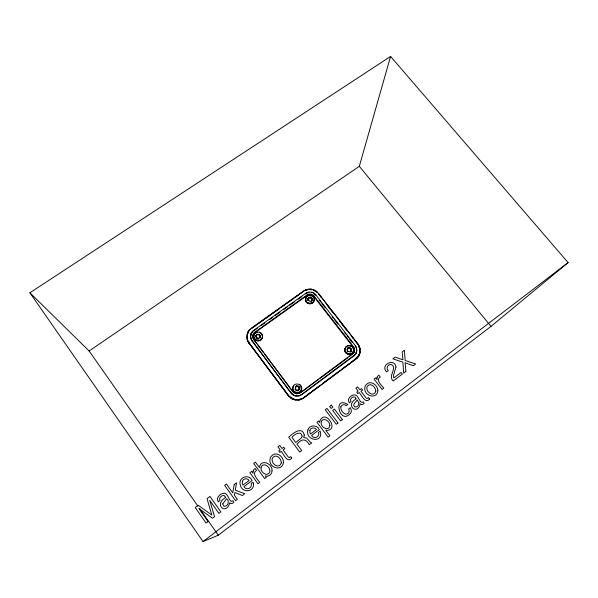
<?xml version="1.0" encoding="UTF-8"?>
<svg xmlns="http://www.w3.org/2000/svg" width="598" height="598" viewBox="0 0 598 598"><rect width="100%" height="100%" fill="white"/><g stroke="black" fill="none" stroke-linecap="round" stroke-linejoin="round"><path stroke-width="0.9" d="M259.741 340.681L261.565 338.887L262.477 336.861C262.537 342.273 253.552 342.101 253.799 336.689L254.083 338.266M259.913 332.832L259.921 332.324C256.834 330.896 253.096 333.834 253.814 337.182M314.122 299.321L314.114 300.405C315.894 294.971 306.482 292.863 305.757 298.544C304.008 304.382 314.114 305.967 314.264 299.815M308.037 298.888L307.664 299.553L308.179 298.402C311.61 308.127 314.1 290.86 307.664 299.553L308.037 299.389L307.806 300.652L308.164 299.875M305.623 300.211L305.757 298.544M260.735 340.142L260.743 339.657M260.892 333.407L259.921 332.324M300.353 388.924L299.434 388.962L299.344 387.967C295.106 396.646 293.64 379.992 299.441 388.371M301.265 390.315C304.449 384.155 293.334 380.986 292.826 387.915L292.915 387.549C291.435 392.759 299.934 395.143 301.385 389.956L300.682 391.294M261.565 339.372L261.565 338.887M261.685 333.699L262.492 336.248L262.23 334.671L260.892 332.899M262.156 338.423L262.163 337.93M262.223 335.172L262.23 334.671M260.048 335.5L260.22 337.691C261.543 333.886 255.51 333.064 255.922 337.055L256.572 334.985M262.47 337.362L262.507 335.755M256.497 343.274C253.5 340.688 250.786 335.142 254.815 332.196L307.051 294.986L310.736 294.119L314.017 296.025L353.612 346.892L354.629 349.277L354.053 352.267L354.644 350.57M257.813 338.984L257.843 338.176L256.878 337.765L256.138 336.442M255.974 325.305L251.459 328.519L303.433 291.256C307.835 287.653 315.325 288.864 318.405 293.491L357.873 344.082L359.929 348.417L360.123 349.606L359.495 349.972M295.554 399.696L296.832 399.927L293.162 399.255L295.591 399.815M255.922 337.055L256.146 335.927L255.346 335.598L257.932 334.26L260.257 336.016M311.588 300.383L311.595 301.22L312.044 299.65L311.237 297.684M250.592 337.444L251.153 333.325L253.515 330.47L305.75 293.304C308.8 291.077 313.464 291.794 315.737 294.799L355.332 345.622L356.602 348.126L356.819 350.891L355.675 353.956L355.937 353.508L353.837 356.004L301.579 394.785C298.454 397.192 293.558 396.452 291.263 393.26L251.945 340.86L250.569 336.951L250.749 338.356M298.028 390.741L298.073 390.098M358.994 347.73L359.204 346.04L357.933 343.977L318.442 293.364M359.891 352.147L359.989 348.313L359.891 353.164L358.277 356.52L351.093 362.298M358.277 356.52C359.196 355.391 361.371 350.615 359.548 351.116M307.738 289.783L307.798 289.312M252.79 331.06L251.175 333.826L250.555 336.524L250.525 336.024M247.146 335.381L247.273 333.893L247.31 339.485L249.082 343.207L249.777 343.043M350.054 347.961L348.701 348.141L348.215 347.49L348.133 348.275L347.221 348.948C348.701 346.466 352.536 348.589 351.078 351.205C351.886 349.538 349.905 347.535 348.133 348.275L348.514 347.931M247.355 336.741L247.019 335.172M359.63 353.493L358.471 356.415L359.129 355.287L358.486 355.518L358.8 354.823M351.228 350.652L351.303 350.077L351.078 351.205M351.22 350.077L351.295 349.553M297.453 390.883L297.55 390.232L296.855 390.868L297.012 390.225M311.207 298.223L310.781 297.423M308.987 289.17L308.912 289.641L310.093 289.626L310.183 289.155M298.948 386.988L300.076 387.519L299.292 387.803L298.11 386.33M256.744 338.528L256.878 337.765M351.063 349.524L351.153 349.053M356.348 352.678L356.079 353.134L356.55 351.347M257.342 334.768L257.424 334.379M304.457 290.493L301.19 293.177M310.093 289.626L311.274 289.738L311.379 289.268M312.552 289.507C308.688 287.959 302.005 292.175 305.518 289.978M305.623 293.91L305.75 293.304M306.639 289.582L305.488 290.12M306.527 292.826L306.4 293.431L307.237 293.05M309.159 297.199L307.813 299.022M305.63 299.135L306.056 297.505M306.625 296.586L305.929 298.103M252.797 335.426L252.812 335.927L254.83 332.697L306.924 295.584L307.051 294.986M305.907 301.265L305.75 299.628M307.29 296.436L307.417 295.838M308.254 292.183L308.12 292.788L309.031 292.631M351.168 350.57L350.383 352.095L350.794 351.699M306.46 302.207L306.034 300.674M306.924 295.584L308.179 294.388M308.262 295.92L308.396 295.322M307.245 302.992L306.587 301.624M308.052 294.986L309.301 294.694L309.435 294.089M309.338 295.666L309.472 295.068M308.209 303.552L308.344 302.969L307.379 302.409M309.301 294.694L310.594 294.724L310.736 294.119M310.459 295.696L310.594 295.098M358.471 345.48L358.628 344.971M299 387.28L299.209 386.375L298.574 386.607M309.293 303.859L309.428 303.276L312.612 302.528L313.972 300.854L313.823 301.437M311.797 292.871L311.939 292.265M311.536 295.995L311.678 295.397M354.382 351.026L353.358 347.356L313.875 296.623L311.842 295.076L311.984 294.47M289.679 396.19L289.111 396.541L288.258 395.54L248.97 342.983L288.318 395.599L294.141 399.599L291.503 398.462L289.985 397.274L293.162 399.255L295.547 399.905L294.141 399.599M310.414 303.881L310.549 303.298M314.787 290.359L314.653 290.822L313.696 289.873M312.642 295.958L312.5 296.556L313.285 297.333L313.427 296.743M312.963 295.718L313.105 295.12M313.658 292.99L313.509 293.588L314.279 294.104L314.428 293.506M311.491 303.627L311.633 303.044M256.34 338.109L256.512 337.392M289.111 396.541L288.281 395.465M313.875 296.623L314.017 296.025M312.462 303.104L312.612 302.528M311.85 299.957L311.887 300.742L311.992 298.97L312.044 299.65L312.634 298.978L311.61 298.619L311.79 297.894M313.838 298.275L313.987 297.684M314.974 294.709L315.131 294.111M315.677 291.413L315.826 290.957M313.262 302.356L313.404 301.781M315.587 295.397L315.737 294.799M316.783 291.667L316.626 292.108M291.263 393.26L251.922 340.374L250.726 337.863M293.229 386.45L293.132 386.816L293.82 385.463M303.455 291.57L303.455 291.121L251.377 328.115L248.828 330.776L247.452 334.035C247.505 332.443 249.471 328.93 250.517 329.259M317.665 292.467L313.658 290.008M292.811 389.059L292.9 388.7C293.222 392.46 298.551 393.985 300.794 390.943M291.884 393.992L291.353 392.908M290.972 398.029L292.788 399.12L293.057 398.56M353.612 350.421L353.074 351.945C356.221 346.698 346.765 342.587 345.039 348.529C342.729 353.814 351.684 357.073 353.328 351.489M347.692 348.537C346.249 350.271 348.813 352.76 350.54 351.377M252.782 337.212L252.76 336.711L253.709 339.103L293.042 391.937L272 363.92M344.747 349.598L345.27 348.066L345.039 348.529M309.577 297.759L310.28 297.281L310.706 297.931L309.017 297.894L309.263 297.393M292.601 394.635L291.981 393.641M293.401 395.181L292.699 394.291M293.984 392.893L293.14 391.585M294.194 399.404L294.306 399.001M299.336 388.506L298.978 390.038L298.925 389.47M350.772 349.015L350.891 348.604M29.9 292.781L89.132 350.989L359.316 166.319L390.576 56.429L568.1 262.589L491.01 326.373L218.315 535.195L203.028 541.571L29.9 292.781L390.576 56.429M294.261 395.622L293.498 394.837M295.135 393.581L294.081 392.55M295.173 395.943L299.097 395.667L301.691 394.441L355.421 354.27L355.152 354.719M257.252 338.819L257.843 338.176C259.136 338.453 260.631 336.868 260.175 336.001M296.429 393.947L300.346 392.654L353.665 352.925L349.501 356.483M255.929 336.48L256.295 335.426M248.82 330.664L247.28 334.005M256.953 334.626L256.4 335.441M300.032 384.761L301.586 388.065M299.179 393.305L300.346 392.654M298.006 399.987L300.517 399.434L296.743 399.808L298.081 399.905M299.284 399.808L303.791 397.834L356.087 358.905L302.76 398.515C305.316 396.885 299.449 400.66 298.051 399.972M350.51 348.23L350.353 348.604L350.891 348.186M295.771 390.404L296.032 389.799M296.533 386.301L296.496 385.658L296.9 386.383L298.073 386.555L297.931 385.71L297.498 386.39L295.808 386.809L295.27 387.9M318.405 293.491L321.119 297.445M248.252 333.056L248.596 332.368L248.185 331.681M345.831 347.109L345.599 347.573L346.631 346.339M344.754 350.712L344.986 349.135M347.363 346.272L347.61 345.801M345.053 351.788L344.994 350.249M348.455 346.003L348.701 345.532M345.629 352.768L345.293 351.332M349.583 346.025L349.83 345.554M346.436 353.568L346.676 353.119L345.868 352.312M350.682 346.339L350.929 345.868M347.423 354.143L347.662 353.695L350.996 353.762L352.768 352.446L352.514 352.902M348.514 354.457L348.761 354.009M352.469 347.707L352.723 347.244M348.215 347.49L347.632 348.552L348.058 348.178M353.358 347.356L353.612 346.892M349.651 354.479L349.897 354.031M308.516 298.163L308.807 297.632M353.044 348.686L353.298 348.223M355.07 346.085L355.332 345.622M350.742 354.21L350.996 353.762M354.023 348.485L354.278 348.021M353.605 349.299L353.358 350.877M351.721 353.672L351.975 353.224M355.601 346.87L355.87 346.399M349.284 348.148L349.628 347.543L349.845 348.305M354.375 349.74L354.629 349.277M356.027 347.707L356.296 347.236M352.491 354.27L352.745 353.822M356.341 348.589L356.602 348.126M356.602 350.428L356.871 349.965M353.411 353.373L354.315 351.818M353.837 356.004L354.091 355.563M356.378 352.259L356.64 351.803M354.539 355.406L354.801 354.958M359.391 347.468L359.204 346.04M308.105 298.544L308.441 297.976M347.655 352.043L348.081 351.325M356.004 358.008L356.999 358.135L355.563 358.979M357.91 356.498L358.209 356.019M295.061 389.462L295.397 388.947M347.244 351.624L347.707 350.951M291.884 397.954L291.503 398.462M358.531 356.318L356.759 358.322M310.153 297.774L310.556 297.258L310.706 297.931M346.945 351.123L347.438 350.495M356.939 358.232L357.821 357.268L356.744 357.215M291.136 397.984L292.026 398.739M346.93 349.441L347.431 348.978M203.028 541.571L568.1 262.589M307.163 289.903L307.768 289.447M300.981 392.445L318.151 379.723M319.646 378.616L348.006 357.589M310.138 392.744L303.672 397.872M312.373 391.085L319.07 386.106M322.793 383.333L330.986 377.248M332.481 376.135L339.926 370.603M341.413 369.497L349.606 363.405M254.292 330.44L257.312 328.295M261.087 325.611L264.854 322.92M269.384 319.698L272.404 317.545M275.424 315.4L279.954 312.178M283.729 309.487L287.503 306.804M289.768 305.189L294.298 301.968M298.073 299.284L301.848 296.593M258.239 323.697L263.516 319.952M265.774 318.345L270.296 315.131M272.553 313.524L279.341 308.703M280.843 307.634L284.611 304.958M286.876 303.35L293.655 298.529M295.165 297.46L298.933 294.784M289.081 396.414L290.187 397.259M248.192 331.793L248.828 330.776M302.782 398.44L299.12 399.621M257.917 334.633L258.971 334.409L259.069 334.805M300.271 399.337L302.476 398.649M305.855 290.299L306.595 290.052M254.068 337.773L256.385 340.127L259.741 340.195M257.686 332.503L256.579 332.765L256.572 332.256M249.082 341.966C247.714 342.96 246.907 338.012 247.729 340.8M312.634 298.978L311.894 299.112L311.857 298.484M311.274 289.738L312.522 289.641M315.789 291.091L313.935 290.486M310.594 294.724L311.842 295.076M308.344 302.969L309.428 303.276M297.498 386.39L298.073 386.555M295.24 393.237L296.533 393.604M247.31 339.485L247.789 340.135L247.056 338.625L247.348 339.896M294.358 395.278L295.27 395.599M247.37 337.885L246.907 337.444L247.183 338.902M346.676 353.119L347.662 353.695M358.568 345.076L354.255 339.926M359.106 346.728L359.6 347.259M359.316 166.319L491.01 326.373M326.829 304.771L333.684 313.561M339.402 320.887L346.825 330.41M351.968 337.003L353.112 338.461M319.594 300.54L320.737 302.012M321.881 303.478L325.319 307.888M332.182 316.701L333.325 318.173M334.469 319.638L337.907 324.049M344.769 332.862L345.921 334.334M347.064 335.799L348.208 337.272M349.352 338.745L352.215 342.415M257.603 344.754L263.696 352.865M264.802 354.337L270.894 362.448M249.351 343.192L288.557 395.525M89.132 350.989L197.945 506.155M199.553 508.45L218.315 535.195M248.305 341.981L249.082 343.207L247.766 341.017M299.822 399.696L299.538 399.09M259.794 335.052L259.973 335.515M260.16 336.517L260.384 337.145M249.672 330.103L249.575 329.722M259.427 334.678L259.569 335.104M260.01 337.018L260.22 337.691M359.66 347.154L359.929 348.417M259.741 337.459L259.913 338.184M258.463 334.267L258.5 334.648M299.344 387.967L299.434 388.962M246.899 336.36L246.914 337.549M250.614 335.097L250.637 335.598M250.824 334.192L250.846 334.701M251.011 338.752L251.033 339.238M251.153 333.325L251.175 333.826M251.414 339.589L251.437 340.083M251.594 332.503L251.616 333.011M251.922 340.374L251.945 340.86M252.147 331.748L252.162 332.256M258.373 338.184L258.403 338.991M253.074 337.967L253.089 338.461M253.171 334.185L253.186 334.686M253.515 330.47L253.537 330.978M253.709 339.103L253.724 339.589M253.858 333.086L253.873 333.587M253.829 335.575L253.844 336.076M254.15 334.514L254.165 335.015L254.748 333.564M254.621 338.745L254.628 339.238M254.815 332.196L254.83 332.697M255.406 339.552L255.421 340.038M311.595 298.051L311.61 298.619M255.57 332.794L255.585 333.295M298.537 389.844L298.551 390.449M256.385 340.127L256.393 340.613M257.484 340.441L257.491 340.927M258.628 340.464L258.628 340.95M253.447 483.857C254.456 492.401 241.599 493.163 240.351 485.06C237.556 477.809 249.089 472.996 252.042 480.553L243.991 486.645C246.144 491.19 252.917 487.804 251.13 483.505L252.947 482.138L253.447 483.857M395.973 367.023L393.529 375.208L393.798 377.958L401.116 372.405L402.394 374.034L393.192 381.023C388.199 376.262 395.315 370.775 393.08 365.827C390.188 361.85 384.521 367.478 388.289 370.596L386.577 371.889C379.61 364.885 394.762 357.484 395.973 367.023M260.975 467.92C260.354 472.54 267.904 477.578 269.81 471.68C270.797 466.709 262.44 461.252 260.975 467.92M222.673 503.912L223.764 506.192C227.771 507.261 230.028 500.982 226.635 498.702L222.673 503.912M358.979 403.015C359.077 405.115 357.006 407.746 354.749 406.879C351.572 404.42 356.199 402.118 357.178 399.927L358.979 403.015M304.27 435.067L303.769 437.557L306.632 438.013L310.227 442.086L311.782 442.849L309.368 444.68C305.735 438.454 301.758 438.469 296.944 444.165L301.661 450.533L299.68 452.036L288.707 437.22C292.317 433.729 302.117 425.552 304.27 435.067M319.788 421.298L319.721 422.36L318.659 420.947L316.947 422.24L328.138 437.138L329.902 435.793L325.79 430.328C340.426 431.337 325.08 407.627 319.788 421.298M355.945 398.455L355.907 399.023C344.897 405.362 357.619 415.715 360.295 403.807L361.334 404.547L363.121 404.218L364.175 403.142L363.173 401.834C359.921 404.786 358.68 395.151 354.98 394.815C351.213 394.516 346.347 399.172 349.359 402.76L350.974 401.542C349.396 399.442 351.856 397.162 353.911 396.863L354.786 397.035L355.945 398.455M377.039 377.659L377.054 379.663L375.664 377.876L374.049 379.095L382.1 389.455L383.796 388.162C381.928 385.62 375.252 379.954 380.253 377.032L378.826 375.208L377.435 376.471L377.039 377.659M377.854 390.666C377.076 399.89 363.905 396.033 364.78 388.072A5.427 5.255 42.3 0 1 366.111 384.761C370.446 379.633 377.899 385.037 377.854 390.666M271.993 470.918C272.127 474.221 268.532 477.234 265.34 475.918L266.364 477.331L264.675 478.609L253.694 463.472L255.473 462.134L259.435 467.591C260.451 458.419 272.957 463.383 271.993 470.918M225.401 497.125L225.341 497.738C213.508 504.525 226.35 515.73 229.729 502.858L230.791 503.651L232.682 503.277L233.833 502.111L232.839 500.72C229.393 503.912 228.421 493.597 224.556 493.223C220.55 493.014 215.332 497.842 218.3 501.804L220.049 500.481C218.509 498.171 221.163 495.802 223.346 495.428L224.257 495.607L225.401 497.125M329.834 425.589C328.99 431.943 320.76 427.48 321.148 422.681C322.075 416.275 330.208 420.88 329.834 425.589M253.126 471.134L253.059 473.28L251.676 471.374L249.934 472.689L257.917 483.745L259.756 482.347C257.716 479.574 251.235 473.437 256.52 470.447L255.107 468.496L253.597 469.856L253.126 471.134M283.437 462.299C282.555 471.919 268.794 468.122 269.975 459.615A5.621 5.539 -82.3 0 1 271.462 456.125C275.962 450.698 283.744 456.356 283.437 462.299M340.845 406.797C340.307 409.742 342.579 412.635 345.076 413.928A2.736 2.676 49.2 0 0 347.259 413.876C349.202 413.083 349.628 410.677 348.634 408.965L350.316 407.687L351.198 409.884A4.552 4.448 49 0 1 350.921 412.747C340.269 426.695 331.838 395.188 347.827 404.427L346.145 405.706C344.605 403.859 341.593 404.629 340.845 406.797M234.169 484.582L232.779 492.916L226.448 484.044L224.661 485.389L235.575 500.705L237.369 499.345L234.371 495.144L234.902 492.528L242.377 495.54L244.746 493.746L235.291 490.151L236.539 482.795L234.169 484.582M302.147 436.219L301.407 437.968L295.704 442.498L291.959 437.444C294.014 434.402 301.228 430.044 302.147 436.219M307.88 430.037C304.987 440.89 323.877 443.529 320.229 431.158L318.495 432.474C320.334 436.667 313.688 439.829 311.595 435.471L319.31 429.626C317.172 424.565 309.375 424.677 307.88 430.037M309.891 430.343L309.876 432.556L310.571 433.999L316.424 429.573C314.84 427.024 310.766 427.473 309.891 430.343M242.362 481.323L242.295 483.625L242.975 485.12L249.082 480.508C247.46 477.817 243.274 478.407 242.362 481.323M375.783 391.279C374.288 397.057 366.843 392.961 366.866 388.379A3.005 2.908 42.2 0 1 367.531 386.061C370.917 382.197 375.821 387.504 375.783 391.279M281.277 462.949C279.692 468.989 271.933 464.848 272.135 459.937A3.117 3.065 -82.1 0 1 272.897 457.492C276.411 453.389 281.501 458.987 281.277 462.949M369.527 398.993C365.378 404.517 361.558 394.874 359.226 392.535L357.836 393.581L356.737 392.153L358.12 391.107L355.885 388.207L357.626 386.899L359.861 389.799L361.491 388.573L362.59 389.993L360.96 391.227L366.208 398.036L367.135 398.492L368.458 397.61L369.527 398.993M291.727 458.075C287.429 463.839 283.572 453.904 281.284 451.37L279.827 452.469L278.735 450.974L280.185 449.875L277.965 446.856L279.782 445.48L282.009 448.507L283.721 447.214L284.82 448.702L283.108 449.995L288.326 457.081L289.268 457.56L290.658 456.633L291.727 458.075M208.097 521.576L206.093 523.093L195.21 507.545L198.207 505.288L211.841 515.042L207.02 498.657L209.965 496.445L220.871 511.873L218.898 513.376L209.734 500.309L214.547 516.672L212.484 518.242L198.85 508.502L208.097 521.576M337.99 422.943L336.24 424.274L325.237 409.735L326.986 408.419L337.99 422.943M342.385 419.609L340.613 420.955L332.623 410.415L334.394 409.077L342.385 419.609M405.885 371.388L403.65 373.085L402.873 362.186L392.916 358.83L395.241 357.088L402.94 359.802L402.177 351.871L404.368 350.219L405.167 360.452L415.632 363.988L413.345 365.722L405.123 362.754L405.885 371.388M331.382 405.115L329.61 406.453L331.135 408.456L332.907 407.118L331.382 405.115"/></g></svg>
